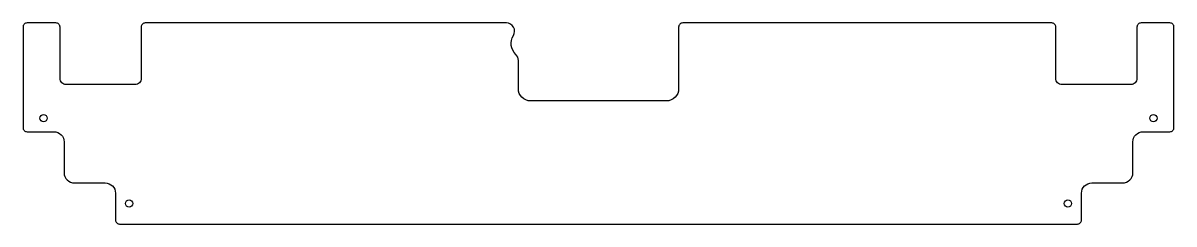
# Model space of a CAD drawing. Header units: millimetres. Extents: x -280 to 280, y -355 to -257.
import ezdxf

# ---------------------------------------------------------------- set-up
doc = ezdxf.new("R2010")
doc.units = ezdxf.units.MM
doc.layers.get('0').update_dxf_attribs({"linetype": 'CONTINUOUS'})

msp = doc.modelspace()

# ---------------------------------------------------------------- linework, layer by layer
msp.add_lwpolyline([(222.5, -259, 0.414214), (220.5, -257), (41, -257, 0.414214), (39, -259), (39, -289, -0.414214), (33, -295), (-33, -295, -0.414214), (-39, -289), (-39, -275.26, 0.203092), (-40.22, -272.39, -0.351027), (-41.4, -263.09, 0.585811), (-44.81, -257), (-220.5, -257, 0.414214), (-222.5, -259), (-222.5, -284, -0.414214), (-225.5, -287), (-259, -287, -0.414214), (-262, -284), (-262, -259, 0.414215), (-264, -257), (-278, -257, 0.414214), (-280, -259), (-280, -308, 0.414214), (-278, -310), (-265, -310, -0.414214), (-260, -315), (-260, -330, 0.414214), (-255, -335), (-240, -335, -0.414214), (-235, -340), (-235, -353, 0.414214), (-233, -355), (233, -355, 0.414214), (235, -353), (235, -340, -0.414214), (240, -335), (255, -335, 0.414214), (260, -330), (260, -315, -0.414214), (265, -310), (278, -310, 0.414214), (280, -308), (280, -259, 0.414214), (278, -257), (264, -257, 0.414215), (262, -259), (262, -284, -0.414214), (259, -287), (225.5, -287, -0.414214), (222.5, -284)], format="xyb", close=True)
for centre in [(-270, -303.4), (270, -303.4), (-228.4, -345), (228.4, -345)]:
    msp.add_circle(centre, 1.75)

doc.saveas('drawing.dxf')
